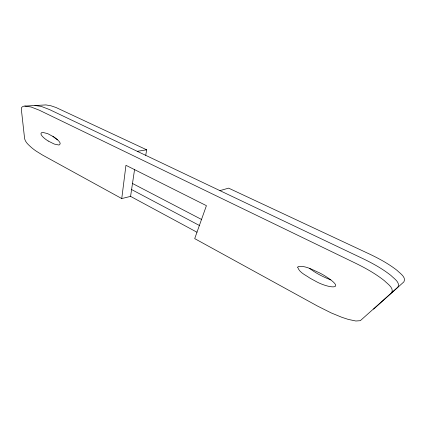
<?xml version="1.0" encoding="UTF-8"?>
<svg xmlns="http://www.w3.org/2000/svg" width="426" height="426" viewBox="0 0 426 426"><rect width="100%" height="100%" fill="white"/><g stroke="black" fill="none" stroke-linecap="round" stroke-linejoin="round"><path stroke-width="0.64" d="M196.977 232.229L130.574 196.386L121.751 198.564L125.952 165.304L206.418 205.662L194.703 238.624L317.615 306.113L331.22 312.929L341.822 317.29L348.244 319.404L355.848 321.002L360.311 320.682L397.916 287.145C400.525 282.406 393.725 278.364 390.914 275.441C382.335 268.657 372.691 263.359 362.872 258.614L49.416 109.535L41.194 106.388L34.879 105.494M134.552 169.617L130.574 196.386M145.724 155.336L146.666 149.808L56.024 107.512L50.96 105.797L45.912 104.918L24.83 106.085C23.132 106.021 20.954 107.128 21.321 109.12L24.628 138.807C25.539 142.534 28.814 145.085 31.503 147.572A81.51 31.21 9.5 0 0 36.125 151.092L42.611 155.107L121.751 198.564M391.702 292.747C394.252 287.859 387.309 283.775 384.428 280.745C375.668 273.769 365.833 268.279 355.811 263.353L39.32 110.212L31.109 107.006L24.83 106.085M373.586 309.148L403.901 281.858C406.526 277.235 399.87 273.247 397.101 270.414C388.688 263.806 379.225 258.678 369.592 254.093L228.613 188.143L219.917 190.624M137.273 151.321L146.666 149.808M330.88 279.882L327.477 278.556A46.423 20.624 18.2 0 1 313.935 271.49L309.606 268.465M132.491 183.478L201.519 219.454M131.591 189.549L199.379 225.471M48.175 141.011L54.272 144.057L58.692 144.978A2.157 0.847 8.2 0 0 59.251 144.904C62.164 143.503 57.734 139.962 56.493 138.876A45.135 17.7 6.9 0 0 53.761 136.874L47.68 133.636L42.696 132.395A2.135 0.809 7.8 0 0 41.849 132.502C39.49 133.572 42.302 136.357 43.388 137.385A41.013 15.56 8.9 0 0 48.181 141.011M52.915 136.331A37.903 14.319 9.1 0 0 54.065 137.342L56.285 138.998A37.744 14.26 9.1 0 0 57.627 139.861M297.737 267.256C299.276 272.56 305.554 274.972 309.739 277.997A51.477 23.126 18.2 0 0 314.633 280.665C327.541 288.461 349.171 291.027 324.25 275.478A55.337 27.386 17.6 0 0 319.239 272.725C312.684 269.94 305.65 265.457 298.307 266.543A3.909 1.832 17.3 0 0 297.902 266.894L297.737 267.256"/></g></svg>
